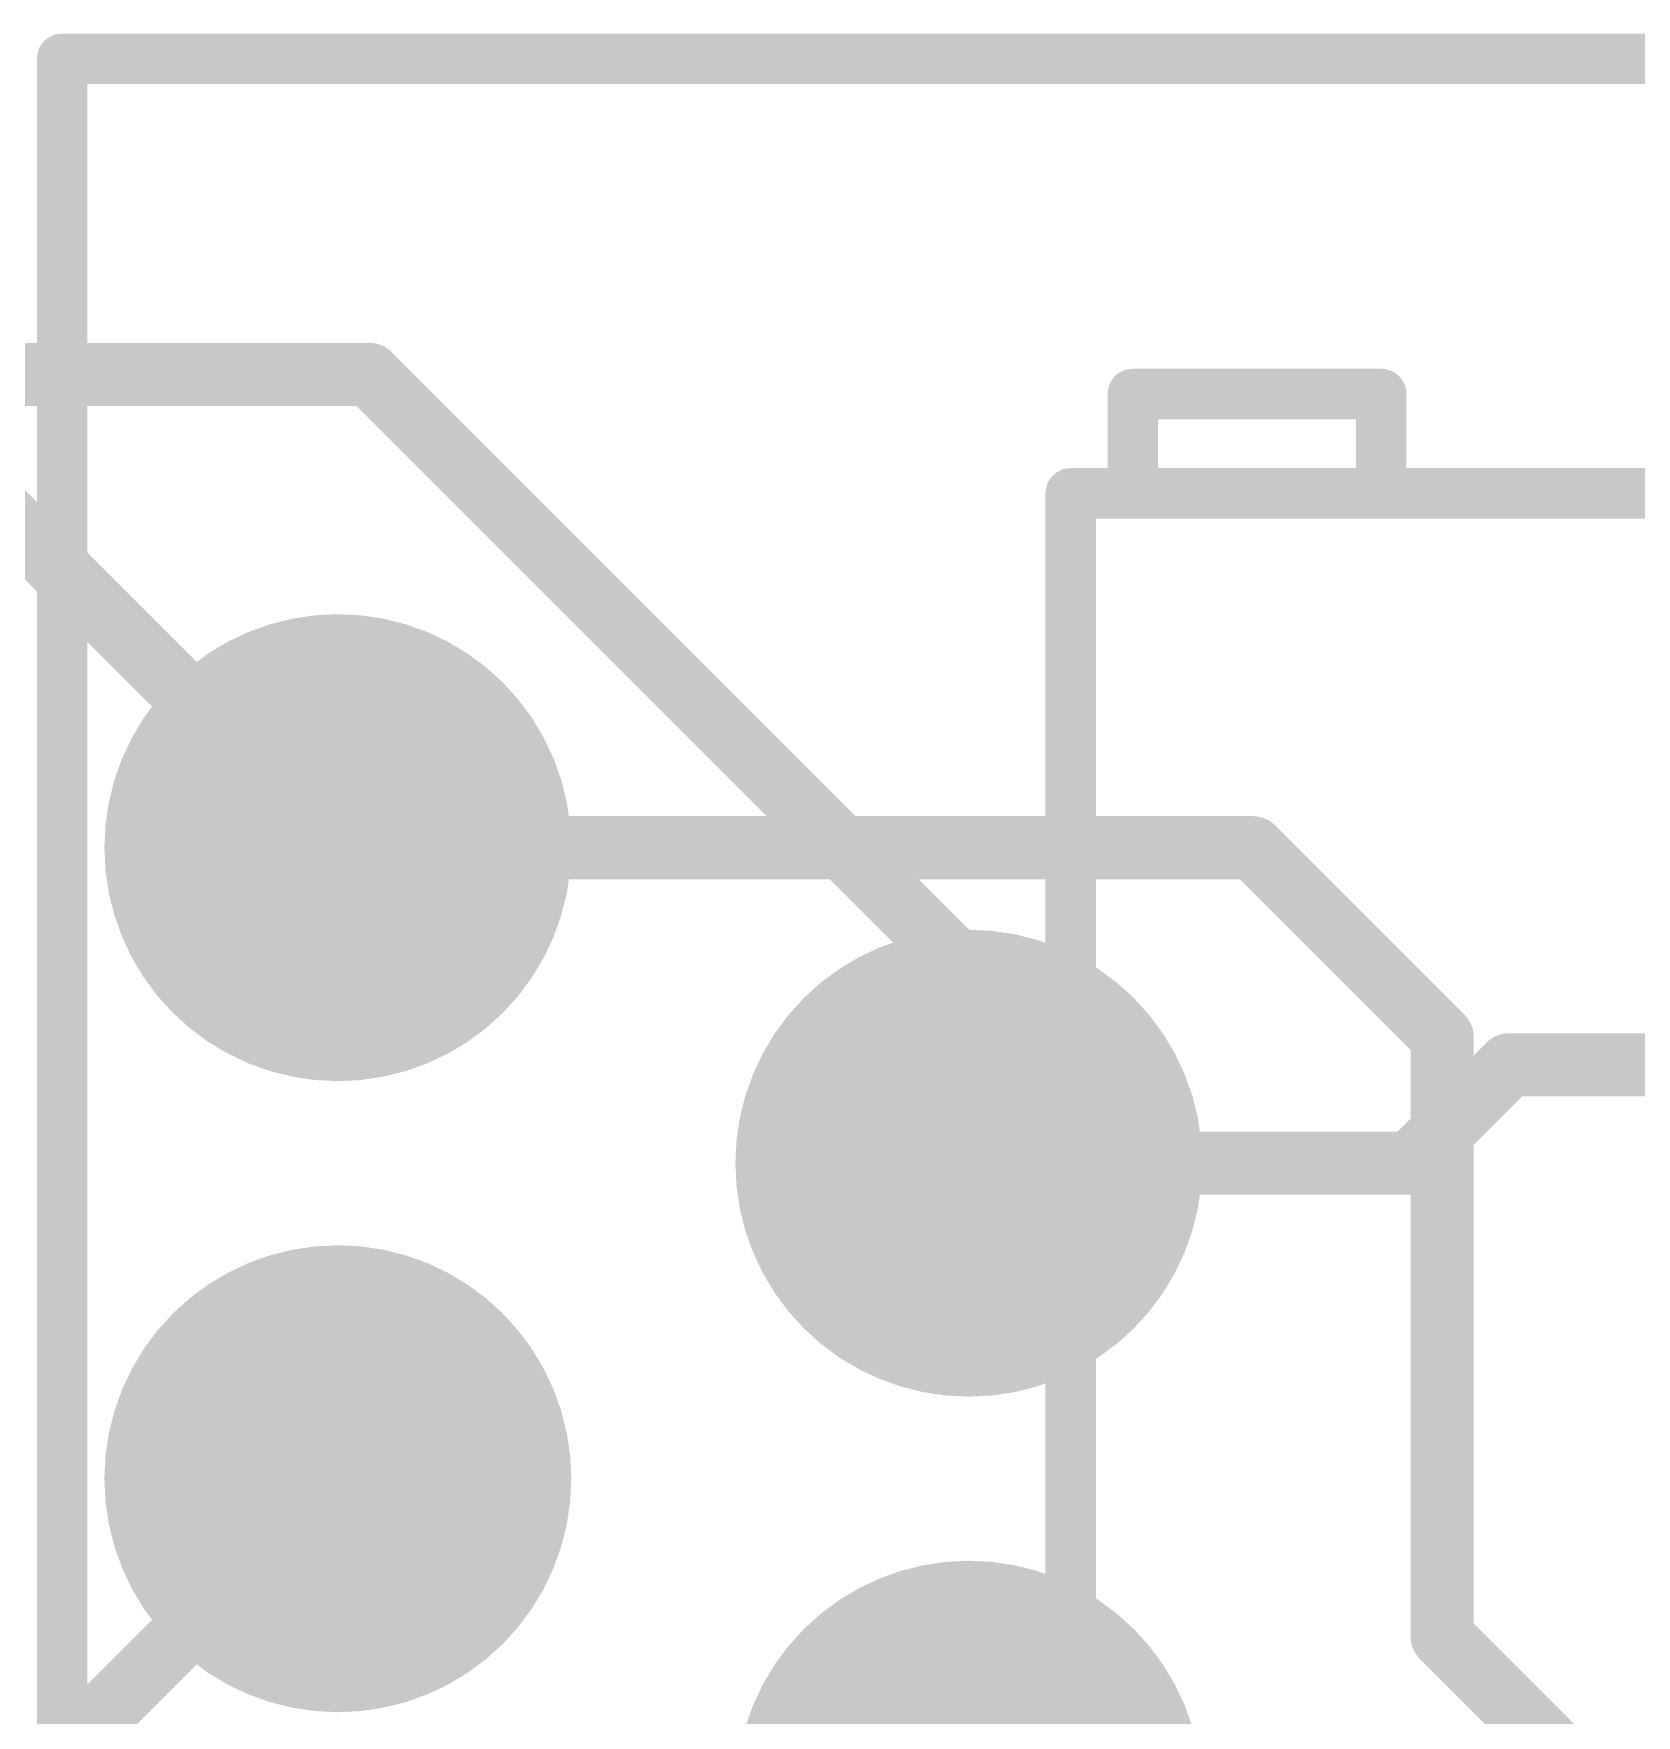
# Model space of a CAD drawing. Extents: x -30 to 77, y -19 to 28.
# Drawn here: x 10.21 to 16.66, y 14.92 to 21.69 of the extents above; entities that cross this region are included whole.
import ezdxf

# ---------------------------------------------------------------- set-up
doc = ezdxf.new("R2010")
doc.units = 0
for name, color, linetype in [('1', 12, 'CONTINUOUS'), ('16', 132, 'CONTINUOUS'), ('17', 110, 'CONTINUOUS'), ('21', 41, 'CONTINUOUS'), ('51', 53, 'CONTINUOUS')]:
    doc.layers.add(name, color=color, linetype=linetype)

# ---------------------------------------------------------------- blocks, each defined once
blk = doc.blocks.new('ROUNDP')
at = {"const_width": 0.5}
blk.add_lwpolyline([(0, -0.25, 1), (0, 0.25, 1), (0, -0.25)], format="xyb", dxfattribs=at)

msp = doc.modelspace()

# ---------------------------------------------------------------- linework, layer by layer
at = {"layer": '1', "const_width": 0.254}
for points in [[(11.557, 20.32), (7.786, 20.32)], [(11.557, 20.32), (13.97, 17.907)], [(10.033, 19.812), (11.43, 18.415)], [(13.97, 17.907), (13.97, 17.145)], [(15.748, 17.145), (16.144, 17.541)], [(16.144, 17.541), (17.78, 17.541)], [(13.97, 17.145), (15.748, 17.145)]]:
    msp.add_lwpolyline(points, dxfattribs=at)
at = {"layer": '1', "const_width": 0.127}
for points in [[(11.6019, 20.3649, 1), (11.5121, 20.2751)], [(11.557, 20.2565, 1), (11.557, 20.3835)], [(11.3851, 18.3701, 1), (11.4749, 18.4599)], [(14.0335, 17.907, 1), (13.9065, 17.907)], [(13.9251, 17.8621, 1), (14.0149, 17.9519)], [(16.144, 17.6045, 1), (16.144, 17.4775)], [(16.1889, 17.4961, 1), (16.0991, 17.5859)], [(13.97, 17.2085, 1), (13.97, 17.0815)], [(15.748, 17.0815, 1), (15.748, 17.2085)], [(13.9065, 17.145, 1), (14.0335, 17.145)], [(15.7031, 17.1899, 1), (15.7929, 17.1001)]]:
    msp.add_lwpolyline(points, format="xyb", dxfattribs=at)
at = {"layer": '16', "const_width": 0.254}
for points in [[(11.43, 18.415), (15.113, 18.415)], [(15.113, 18.415), (15.875, 17.653)], [(15.875, 17.653), (15.875, 15.24)], [(7.62, 12.065), (11.43, 15.875)], [(15.875, 15.24), (17.074, 14.041)]]:
    msp.add_lwpolyline(points, dxfattribs=at)
at = {"layer": '16', "const_width": 0.127}
for points in [[(11.43, 18.4785, 1), (11.43, 18.3515)], [(15.1579, 18.4599, 1), (15.0681, 18.3701)], [(15.113, 18.3515, 1), (15.113, 18.4785)], [(15.9385, 17.653, 1), (15.8115, 17.653)], [(15.8301, 17.6081, 1), (15.9199, 17.6979)], [(11.4749, 15.8301, 1), (11.3851, 15.9199)], [(15.9199, 15.2849, 1), (15.8301, 15.1951)], [(15.8115, 15.24, 1), (15.9385, 15.24)]]:
    msp.add_lwpolyline(points, format="xyb", dxfattribs=at)
at = {"layer": '21', "const_width": 0.2032}
for points in [[(10.32, 6.35), (10.32, 21.59)], [(10.32, 21.59), (23.32, 21.59)], [(14.38, 8.241), (14.38, 19.841)], [(14.38, 19.841), (20.58, 19.841)]]:
    msp.add_lwpolyline(points, dxfattribs=at)
at = {"layer": '21', "const_width": 0.1016}
for points in [[(10.3708, 21.59, 1), (10.2692, 21.59)], [(10.32, 21.6408, 1), (10.32, 21.5392)], [(14.4308, 19.841, 1), (14.3292, 19.841)], [(14.38, 19.8918, 1), (14.38, 19.7902)]]:
    msp.add_lwpolyline(points, format="xyb", dxfattribs=at)
at = {"layer": '51', "const_width": 0.2032}
for points in [[(14.63, 19.841), (14.63, 20.241)], [(14.63, 20.241), (15.63, 20.241)], [(15.63, 20.241), (15.63, 19.841)]]:
    msp.add_lwpolyline(points, dxfattribs=at)
at = {"layer": '51', "const_width": 0.1016}
for points in [[(14.6808, 20.241, 1), (14.5792, 20.241)], [(14.63, 20.2918, 1), (14.63, 20.1902)], [(15.6808, 20.241, 1), (15.5792, 20.241)], [(15.63, 20.1902, 1), (15.63, 20.2918)], [(14.5792, 19.841, 1), (14.6808, 19.841)], [(15.5792, 19.841, 1), (15.6808, 19.841)]]:
    msp.add_lwpolyline(points, format="xyb", dxfattribs=at)

# ---------------------------------------------------------------- block references
at = {"layer": '17', "xscale": 1.8796, "yscale": 1.8796, "rotation": 90}
for p in [(11.43, 18.415), (11.43, 18.415), (13.97, 17.145), (13.97, 17.145), (11.43, 15.875), (11.43, 15.875), (13.97, 14.605), (13.97, 14.605)]:
    msp.add_blockref('ROUNDP', p, dxfattribs=at)

doc.saveas('drawing.dxf')
